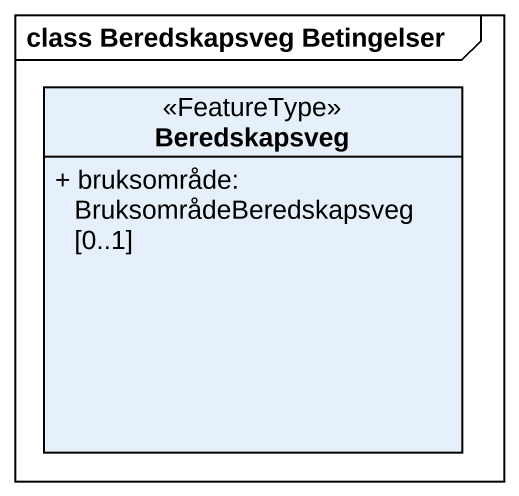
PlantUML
@startuml
mainframe class Beredskapsveg Betingelser
hide circle
hide empty members
skinparam classAttributeIconSize 0
class Beredskapsveg <<FeatureType>> {
  + bruksområde: BruksområdeBeredskapsveg [0..1]
}
@enduml
